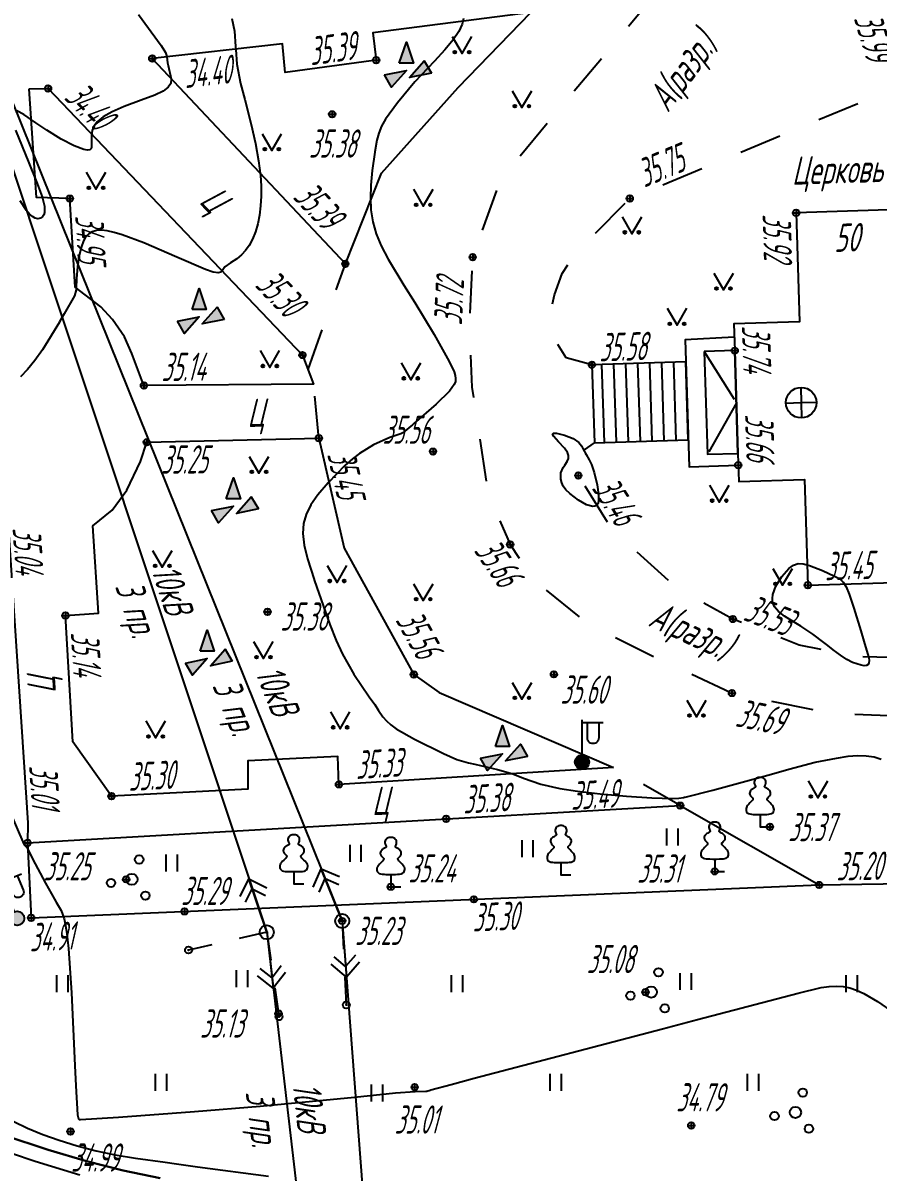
# Model space of a CAD drawing. Extents: x 1233805 to 1234355, y 654698 to 655114.
# Drawn here: x 1234254.23 to 1234284.56, y 654776.77 to 654817.55 of the extents above; entities that cross this region are included whole.
import ezdxf

# ---------------------------------------------------------------- set-up
doc = ezdxf.new("R2010")
doc.units = 0
for name, pattern in [('ИИDash_10_10', [2, 1, -1]), ('ИИDash_15_15', [3, 1.5, -1.5]), ('ИИDash_20_10', [3, 2, -1])]:
    doc.linetypes.add(name, pattern=pattern)
for name, color, linetype, lineweight in [('ИИ_ГОРИЗОНТАЛИ_ОСН', 32, 'Continuous', 25), ('ИИ_ГОРИЗОНТАЛИ_УТОЛЩ', 32, 'Continuous', 30), ('ИИ_ДОРОГИ_АД', 7, 'Continuous', 25), ('ИИ_ЛЭП_ВН', 250, 'Continuous', 25), ('ИИ_ЛЭП_НН', 250, 'Continuous', 25), ('ИИ_ОГРАДЫ', 7, 'Continuous', 25), ('ИИ_ОТМЕТКИ', 7, 'Continuous', 25), ('ИИ_СТРОЕНИЕ', 7, 'Continuous', 25), ('ИИ_УГОДЬЯ', 7, 'Continuous', 25)]:
    doc.layers.add(name, color=color, linetype=linetype, lineweight=lineweight)
doc.styles.add('VNIPISIMPLEXCUR', font='simplex.shx', dxfattribs={"width": 0.8, "oblique": 15})
doc.styles.add('ГОСТ 2.304 КУРСИВ', font='cs_gost2304.shx', dxfattribs={"oblique": 15})
doc.linetypes.add('ИИ054742_3', pattern='A,2,-0.5,[4,3dservice.shx,S=1,R=0,X=0,Y=0],-0.5,2', length=5)
doc.linetypes.add('ИИ054751', pattern='A,2.5,[1,3dservice.shx,S=0.8,R=0,X=0,Y=0],2.5', length=5)

# ---------------------------------------------------------------- blocks, each defined once
blk = doc.blocks.new('ИИ05401')
at = {"color": 0, "linetype": 'Continuous', "lineweight": 25}
for points in [[(-0.4, 1.2), (-0.4, 0)], [(0.4, 1.2), (0.4, 0)]]:
    blk.add_lwpolyline(points, dxfattribs=at)
blk = doc.blocks.new('ИИ05348А')
at = {"linetype": 'Continuous', "lineweight": 25}
for points in [[(-0.542, 0.283), (-0.042, 1.783), (0.458, 0.283)], [(1.732, -0.425), (0.183, -0.742), (1.232, 0.441)], [(-1.588, -0.547), (-0.039, -0.23), (-1.088, -1.413)]]:
    blk.add_hatch(color=0, dxfattribs=at).paths.add_polyline_path(points)
at = {"color": 0, "linetype": 'Continuous', "lineweight": 25, "flags": 128}
for points in [[(-0.542, 0.283), (-0.042, 1.783), (0.458, 0.283), (-0.542, 0.283)], [(1.732, -0.425), (0.183, -0.742), (1.232, 0.441), (1.732, -0.425)], [(-1.588, -0.547), (-0.039, -0.23), (-1.088, -1.413), (-1.588, -0.547)]]:
    blk.add_lwpolyline(points, close=True, dxfattribs=at)
blk = doc.blocks.new('ИИ05416')
at = {"linetype": 'Continuous', "lineweight": 25}
h = blk.add_hatch(color=0, dxfattribs=at)
edge = h.paths.add_edge_path()
edge.add_arc((-0.5, 0.1), 0.1, 0, 360)
h = blk.add_hatch(color=0, dxfattribs=at)
edge = h.paths.add_edge_path()
edge.add_arc((0.5, 0.1), 0.1, 0, 360)
at = {"color": 0, "linetype": 'Continuous', "lineweight": 25}
blk.add_lwpolyline([(-0.693, 1.2), (0, 0), (0.693, 1.2)], dxfattribs=at)
for centre in [(-0.5, 0.1), (0.5, 0.1)]:
    blk.add_circle(centre, 0.1, dxfattribs=at)
blk = doc.blocks.new('ИИ05394')
at = {"color": 0, "linetype": 'Continuous', "lineweight": 25}
for centre, radius in [((0.52, 1.407), 0.3), ((-1.479, -0.253), 0.3), ((0, 0), 0.4), ((0.958, -1.154), 0.3)]:
    blk.add_circle(centre, radius, dxfattribs=at)
blk = doc.blocks.new('ИИ053881')
at = {"color": 0, "linetype": 'Continuous', "lineweight": 25}
blk.add_lwpolyline([(0, 0.875), (0.129, 0.876), (0.342, 0.878), (0.479, 0.882), (0.614, 0.891), (0.726, 0.907), (0.816, 0.94), (0.906, 1), (0.956, 1.071), (0.983, 1.151), (0.991, 1.231), (0.986, 1.295), (0.963, 1.379), (0.932, 1.445), (0.884, 1.516), (0.798, 1.61), (0.719, 1.692), (0.646, 1.766), (0.575, 1.842), (0.536, 1.889), (0.511, 1.929), (0.501, 1.967), (0.504, 1.992), (0.518, 2.017), (0.545, 2.049), (0.608, 2.115), (0.679, 2.198), (0.732, 2.29), (0.745, 2.372), (0.736, 2.444), (0.709, 2.515), (0.672, 2.575), (0.633, 2.617), (0.596, 2.646), (0.548, 2.678), (0.495, 2.709), (0.408, 2.76), (0.363, 2.789), (0.336, 2.812), (0.324, 2.831), (0.321, 2.846), (0.325, 2.865), (0.335, 2.89), (0.353, 2.928), (0.372, 2.968), (0.4, 3.034), (0.413, 3.103), (0.412, 3.19), (0.398, 3.247), (0.363, 3.319), (0.32, 3.377), (0.284, 3.414), (0.246, 3.444), (0.181, 3.476), (0.125, 3.489), (0.07, 3.496), (0, 3.5), (-0.07, 3.496), (-0.125, 3.489), (-0.181, 3.476), (-0.246, 3.444), (-0.284, 3.414), (-0.32, 3.377), (-0.363, 3.319), (-0.398, 3.247), (-0.412, 3.19), (-0.413, 3.103), (-0.4, 3.034), (-0.372, 2.968), (-0.353, 2.928), (-0.335, 2.89), (-0.325, 2.865), (-0.321, 2.846), (-0.324, 2.831), (-0.336, 2.812), (-0.363, 2.789), (-0.408, 2.76), (-0.495, 2.709), (-0.548, 2.678), (-0.596, 2.646), (-0.633, 2.617), (-0.672, 2.575), (-0.709, 2.515), (-0.736, 2.444), (-0.745, 2.372), (-0.732, 2.29), (-0.679, 2.198), (-0.608, 2.115), (-0.545, 2.049), (-0.518, 2.017), (-0.504, 1.992), (-0.501, 1.967), (-0.511, 1.929), (-0.536, 1.889), (-0.575, 1.842), (-0.646, 1.766), (-0.719, 1.692), (-0.798, 1.61), (-0.884, 1.516), (-0.932, 1.445), (-0.963, 1.379), (-0.986, 1.295), (-0.991, 1.231), (-0.983, 1.151), (-0.956, 1.071), (-0.906, 1), (-0.816, 0.94), (-0.726, 0.907), (-0.614, 0.891), (-0.479, 0.882), (-0.342, 0.878), (-0.129, 0.876)], close=True, dxfattribs=at)
blk.add_lwpolyline([(0, 0.875), (0, 0), (0.7, 0)], dxfattribs=at)
blk = doc.blocks.new('ИИ051141')
at = {"color": 0, "linetype": 'Continuous', "lineweight": 25, "flags": 128}
for points in [[(3, 1), (4, 0), (3, -1)], [(0, 0), (4, 0)], [(2.5, 0.75), (3.25, 0), (2.5, -0.75)]]:
    blk.add_lwpolyline(points, dxfattribs=at)
blk = doc.blocks.new('ИИ051081')
at = {"linetype": 'Continuous', "lineweight": 25}
blk.add_hatch(color=0, dxfattribs=at).paths.add_polyline_path([(-0.05, 0, 1), (0.05, 0, 1)])
at = {"color": 0, "linetype": 'Continuous', "lineweight": 25}
for radius in [0.5, 0.05]:
    blk.add_circle((0, 0), radius, dxfattribs=at)
blk = doc.blocks.new('ИИ0511013')
at = {"linetype": 'Continuous', "lineweight": 25}
h = blk.add_hatch(color=0, dxfattribs=at)
edge = h.paths.add_edge_path()
edge.add_arc((0, 0), 0.5, 0, 360)
at = {"color": 0, "linetype": 'Continuous', "lineweight": 25, "flags": 128}
for points in [[(0, 0.5), (0, 3)], [(0, 2.806), (1.5, 2.806)], [(1.184, 2.806), (1.184, 1.706), (1.174, 1.617), (1.144, 1.532), (1.096, 1.456), (1.033, 1.393), (0.957, 1.345), (0.873, 1.316), (0.784, 1.306), (0.695, 1.316), (0.61, 1.345), (0.534, 1.393), (0.471, 1.456), (0.423, 1.532), (0.394, 1.617), (0.384, 1.706), (0.384, 2.806)]]:
    blk.add_lwpolyline(points, dxfattribs=at)
at = {"color": 0, "linetype": 'Continuous', "lineweight": 25}
blk.add_circle((0, 0), 0.5, dxfattribs=at)
blk = doc.blocks.new('PICKET')
at = {"color": 0, "linetype": 'Continuous', "lineweight": 25}
for p, q in [((-0.23, 0), (0.23, 0)), ((0, 0.23), (0, -0.23))]:
    blk.add_line(p, q, dxfattribs=at)
blk.add_circle((0, 0), 0.23, dxfattribs=at)
at = {"color": 0, "linetype": 'Continuous', "style": 'VNIPISIMPLEXCUR', "oblique": 15, "width": 0.8}
blk.add_attdef('OTMETKA', (1.25, 0.3), '', height=2, dxfattribs=at)
at = {"color": 8, "linetype": 'Continuous', "style": 'VNIPISIMPLEXCUR', "oblique": 15, "width": 0.8, "flags": 1}
blk.add_attdef('NOMER', (1.25, -2.7), '', height=2, dxfattribs=at)

msp = doc.modelspace()

# ---------------------------------------------------------------- linework, layer by layer
at = {"layer": 'ИИ_ГОРИЗОНТАЛИ_ОСН', "flags": 128}
for points, elevation in [([(1234258.328, 654817.85), (1234259.135, 654816.755), (1234259.285, 654816.506), (1234259.327, 654816.361), (1234259.327, 654816.343), (1234259.359, 654816.134), (1234259.384, 654816.037), (1234259.481, 654815.567), (1234259.469, 654815.399), (1234259.382, 654815.266), (1234259.198, 654815.134), (1234258.9, 654814.993), (1234258.423, 654814.813), (1234257.815, 654814.583), (1234257.395, 654814.397), (1234257.075, 654814.216), (1234256.859, 654814.04), (1234256.751, 654813.896), (1234256.683, 654813.734), (1234256.654, 654813.553), (1234256.658, 654813.322), (1234256.655, 654813.129), (1234256.634, 654813.079), (1234256.596, 654813.049), (1234256.513, 654813.038), (1234256.391, 654813.057), (1234256.041, 654813.186), (1234255.579, 654813.425), (1234255.071, 654813.74), (1234254.685, 654814.009), (1234254.259, 654814.301), (1234254.015, 654814.428)], 34.5), ([(1234261.641, 654817.703), (1234261.73, 654817.264), (1234261.772, 654816.714), (1234261.774, 654816.609), (1234261.812, 654816.085), (1234261.95, 654815.406), (1234262.096, 654814.834), (1234262.321, 654813.949), (1234262.474, 654813.267), (1234262.585, 654812.662), (1234262.652, 654812.134), (1234262.676, 654811.765), (1234262.678, 654811.407), (1234262.659, 654811.062), (1234262.618, 654810.733), (1234262.556, 654810.423), (1234262.473, 654810.137), (1234262.372, 654809.88), (1234262.253, 654809.657), (1234262.126, 654809.478), (1234261.978, 654809.32), (1234261.81, 654809.181), (1234261.591, 654809.037), (1234261.389, 654808.892), (1234261.319, 654808.791), (1234261.25, 654808.703), (1234261.149, 654808.679), (1234260.973, 654808.71), (1234260.703, 654808.802), (1234259.689, 654809.236), (1234258.511, 654809.745), (1234257.751, 654810.032), (1234257.464, 654810.117), (1234257.219, 654810.17), (1234257.01, 654810.192), (1234256.833, 654810.183), (1234256.686, 654810.143), (1234256.564, 654810.072), (1234256.462, 654809.967), (1234256.376, 654809.823), (1234256.288, 654809.585), (1234256.217, 654809.28), (1234256.165, 654808.911), (1234256.132, 654808.471), (1234256.119, 654808.139), (1234256.117, 654808.081), (1234256.052, 654807.868), (1234255.691, 654807.23), (1234255.522, 654806.939), (1234255.518, 654806.933), (1234254.916, 654805.952), (1234254.649, 654805.575), (1234254.392, 654805.257), (1234254.14, 654804.992)], 35), ([(1234269.854, 654817.704), (1234269.81, 654817.502), (1234269.689, 654817.249), (1234269.484, 654816.947), (1234269.198, 654816.598), (1234268.823, 654816.19), (1234268.574, 654815.936), (1234268.127, 654815.457), (1234267.514, 654814.719), (1234267.09, 654814.135), (1234266.945, 654813.882), (1234266.848, 654813.645), (1234266.782, 654813.387), (1234266.713, 654812.975), (1234266.713, 654812.972), (1234266.712, 654812.969), (1234266.619, 654812.318), (1234266.568, 654811.795), (1234266.552, 654811.327), (1234266.572, 654810.919), (1234266.641, 654810.494), (1234266.762, 654810.069), (1234266.937, 654809.639), (1234267.18, 654809.168), (1234267.741, 654808.247), (1234268.128, 654807.632), (1234268.811, 654806.492), (1234269.347, 654805.54), (1234269.524, 654805.17), (1234269.563, 654805.042), (1234269.576, 654804.931), (1234269.565, 654804.825), (1234269.527, 654804.721), (1234269.358, 654804.482), (1234268.888, 654804.016), (1234268.092, 654803.33), (1234268.044, 654803.29), (1234267.913, 654803.179), (1234267.705, 654803.008), (1234267.631, 654802.967), (1234267.591, 654802.956), (1234267.239, 654802.84), (1234266.667, 654802.577), (1234266.168, 654802.273), (1234265.913, 654802.078), (1234265.651, 654801.847), (1234265.051, 654801.228), (1234264.688, 654800.804), (1234264.44, 654800.448), (1234264.269, 654800.109), (1234264.174, 654799.78), (1234264.151, 654799.425), (1234264.2, 654799.015), (1234264.32, 654798.53), (1234264.553, 654797.799), (1234264.558, 654797.783), (1234264.569, 654797.75), (1234265.108, 654796.205), (1234265.341, 654795.632), (1234265.568, 654795.144), (1234265.969, 654794.433), (1234266.512, 654793.637), (1234266.709, 654793.358), (1234266.845, 654793.152), (1234266.997, 654792.928), (1234267.123, 654792.776), (1234267.276, 654792.636), (1234267.47, 654792.495), (1234268.112, 654792.127), (1234269.14, 654791.619), (1234269.616, 654791.406), (1234270.029, 654791.292), (1234270.252, 654791.243), (1234271.055, 654791.055), (1234271.603, 654790.896), (1234271.981, 654790.752), (1234272.599, 654790.532), (1234273.269, 654790.38), (1234273.902, 654790.284), (1234274.705, 654790.191), (1234275.639, 654790.106), (1234276.531, 654790.044), (1234277.271, 654790.023), (1234277.492, 654790.036), (1234277.676, 654790.066), (1234277.684, 654790.068), (1234277.721, 654790.076), (1234278.703, 654790.32), (1234280.781, 654790.892), (1234281.39, 654791.061), (1234282.328, 654791.309), (1234283.081, 654791.46), (1234283.495, 654791.523), (1234283.835, 654791.549), (1234284.143, 654791.542), (1234284.422, 654791.501), (1234284.676, 654791.424)], 35.5), ([(1234253.968, 654813.751), (1234254.436, 654812.582), (1234254.736, 654811.855), (1234254.904, 654811.385), (1234254.987, 654811.047), (1234254.992, 654810.818), (1234254.966, 654810.736), (1234254.919, 654810.671), (1234254.844, 654810.619), (1234254.758, 654810.603), (1234254.664, 654810.623), (1234254.564, 654810.679), (1234254.46, 654810.768), (1234254.352, 654810.89), (1234254.126, 654811.233)], 34.5), ([(1234253.697, 654789.697), (1234254.262, 654788.399), (1234254.264, 654788.394), (1234254.304, 654788.34), (1234254.32, 654788.328), (1234254.359, 654788.292), (1234254.531, 654787.967), (1234254.571, 654787.889), (1234255.023, 654787.021), (1234255.345, 654786.456), (1234255.411, 654786.351), (1234255.581, 654786.052), (1234255.687, 654785.749), (1234255.771, 654785.314), (1234255.842, 654784.698), (1234255.949, 654783.128), (1234256.069, 654780.551), (1234256.1, 654779.832), (1234256.165, 654778.8), (1234256.201, 654778.659), (1234256.225, 654778.636), (1234256.266, 654778.632), (1234257.614, 654778.719), (1234260.309, 654778.917), (1234262.637, 654779.109), (1234265.986, 654779.43), (1234267.447, 654779.573), (1234268.143, 654779.629), (1234268.521, 654779.642), (1234268.551, 654779.642), (1234268.674, 654779.678), (1234268.692, 654779.686), (1234269.412, 654779.88), (1234270.234, 654780.096), (1234276.912, 654781.854), (1234278.151, 654782.181), (1234281.731, 654783.121), (1234282.547, 654783.313), (1234282.827, 654783.353), (1234283.076, 654783.365), (1234283.319, 654783.349), (1234283.556, 654783.302), (1234283.798, 654783.222), (1234284.054, 654783.108), (1234284.537, 654782.825), (1234285.118, 654782.417)], 35), ([(1234253.903, 654778.561), (1234254.393, 654778.324), (1234254.932, 654778.101), (1234255.517, 654777.893), (1234256.147, 654777.7), (1234256.823, 654777.524), (1234257.499, 654777.382), (1234258.223, 654777.261), (1234259.272, 654777.115), (1234259.675, 654777.061), (1234260.421, 654776.958), (1234262.939, 654776.625)], 34.5), ([(1234252.965, 654777.725), (1234254.656, 654777.15), (1234256.243, 654776.665)], 33.5)]:
    msp.add_lwpolyline(points, dxfattribs=dict(at, elevation=elevation))
at = {"layer": 'ИИ_ГОРИЗОНТАЛИ_ОСН', "elevation": 35.5, "flags": 128}
for points in [[(1234274.089, 654802.442), (1234274.141, 654802.341), (1234274.166, 654802.298), (1234274.203, 654802.231), (1234274.311, 654802.041), (1234274.326, 654802.02), (1234274.4, 654801.877), (1234274.487, 654801.6), (1234274.595, 654801.163), (1234274.646, 654800.815), (1234274.639, 654800.57), (1234274.614, 654800.486), (1234274.575, 654800.429), (1234274.516, 654800.395), (1234274.437, 654800.387), (1234274.222, 654800.448), (1234273.935, 654800.611), (1234273.63, 654800.848), (1234273.49, 654800.985), (1234273.393, 654801.111), (1234273.337, 654801.228), (1234273.31, 654801.359), (1234273.313, 654801.581), (1234273.391, 654801.77), (1234273.448, 654801.85), (1234273.537, 654801.983), (1234273.578, 654802.091), (1234273.581, 654802.199), (1234273.544, 654802.308), (1234273.434, 654802.464), (1234273.225, 654802.686), (1234273.054, 654802.869), (1234273.01, 654802.959), (1234273.05, 654802.99), (1234273.15, 654802.992), (1234273.442, 654802.923), (1234273.743, 654802.801), (1234273.94, 654802.665), (1234274.042, 654802.539), (1234274.086, 654802.449), (1234274.089, 654802.442)], [(1234281.821, 654796.141), (1234281.587, 654796.279), (1234281.238, 654796.491), (1234281.024, 654796.657), (1234280.885, 654796.827), (1234280.818, 654797.005), (1234280.811, 654797.127), (1234280.829, 654797.262), (1234280.939, 654797.567), (1234281.142, 654797.9), (1234281.392, 654798.183), (1234281.563, 654798.308), (1234281.727, 654798.364), (1234281.899, 654798.359), (1234282.133, 654798.29), (1234282.591, 654798.112), (1234283.018, 654797.921), (1234283.2, 654797.818), (1234283.321, 654797.704), (1234283.428, 654797.535), (1234283.537, 654797.282), (1234283.704, 654796.785), (1234283.944, 654795.976), (1234284.051, 654795.609), (1234284.191, 654795.171), (1234284.238, 654795.014), (1234284.246, 654794.919), (1234284.235, 654794.841), (1234284.204, 654794.785), (1234284.154, 654794.751), (1234284.07, 654794.739), (1234283.956, 654794.753), (1234283.659, 654794.857), (1234283.457, 654794.962), (1234283.233, 654795.107), (1234282.965, 654795.305), (1234282.778, 654795.451), (1234282.635, 654795.563), (1234282.25, 654795.854), (1234281.821, 654796.141)]]:
    msp.add_lwpolyline(points, close=True, dxfattribs=at)
at = {"layer": 'ИИ_ГОРИЗОНТАЛИ_УТОЛЩ', "elevation": 34, "flags": 128}
msp.add_lwpolyline([(1234253.548, 654778.074), (1234255.127, 654777.556), (1234256.487, 654777.153), (1234257.782, 654776.825), (1234259.097, 654776.554)], dxfattribs=at)
at = {"layer": 'ИИ_ДОРОГИ_АД', "linetype": 'ИИDash_15_15', "flags": 128}
for points in [[(1234310.214, 654860.095), (1234309.39, 654858.036), (1234308.604, 654856.363), (1234306.397, 654852.236), (1234301.015, 654845.424), (1234297.303, 654840.637), (1234290.97, 654834.412), (1234285.433, 654829.628), (1234279.99, 654824.588), (1234278.769, 654821.651), (1234276.65, 654818.557), (1234271.168, 654812), (1234270.18, 654809.24), (1234270.059, 654806.897), (1234270.155, 654804.625), (1234270.728, 654800.851), (1234271.509, 654799.042), (1234272.376, 654797.757), (1234274.243, 654796.241), (1234276.378, 654795.168), (1234279.378, 654793.767), (1234282.834, 654793.062), (1234286.371, 654792.913), (1234289.653, 654792.956), (1234289.632, 654794.916), (1234283.77, 654795.057), (1234281.765, 654795.47), (1234279.412, 654796.395), (1234277.444, 654797.48), (1234275.141, 654799.555), (1234273.928, 654801.488), (1234273.812, 654801.937), (1234274.023, 654802.306), (1234274.497, 654802.648)], [(1234274.411, 654805.422), (1234273.499, 654805.667), (1234273.103, 654806.293), (1234272.917, 654807.126), (1234273.082, 654807.897), (1234273.35, 654808.663), (1234273.873, 654809.428), (1234275.752, 654811.319), (1234285.657, 654815.453), (1234284.186, 654820.357), (1234287.326, 654824.536), (1234286.558, 654826.037), (1234293.003, 654832.076), (1234297.275, 654836.251), (1234302.029, 654841.302), (1234303.984, 654843.776), (1234307.436, 654848.255), (1234311.043, 654853.104), (1234312.866, 654855.488)], [(1234264.34, 654805.248), (1234265.663, 654809.004)], [(1234264.726, 654802.814), (1234264.539, 654804.731)], [(1234277.543, 654789.774), (1234275.175, 654791.128)]]:
    msp.add_lwpolyline(points, dxfattribs=at)
at = {"layer": 'ИИ_ДОРОГИ_АД', "flags": 128}
for points in [[(1234251.685, 654829.523), (1234251.971, 654825.745), (1234254.398, 654789.159), (1234254.392, 654788.455)], [(1234275.175, 654791.128), (1234265.437, 654790.525), (1234265.394, 654791.521), (1234262.205, 654791.358), (1234262.205, 654790.362), (1234257.368, 654790.108), (1234255.996, 654792.031), (1234255.736, 654796.524), (1234256.909, 654796.604), (1234256.708, 654799.701), (1234257.393, 654800.261), (1234257.917, 654800.972), (1234258.394, 654801.981), (1234258.616, 654802.667), (1234264.726, 654802.814)], [(1234264.726, 654802.814), (1234265.622, 654798.914), (1234268.094, 654794.426), (1234268.995, 654793.783), (1234275.175, 654791.128)], [(1234254.392, 654788.455), (1234277.543, 654789.774)], [(1234277.543, 654789.774), (1234282.47, 654786.956)]]:
    msp.add_lwpolyline(points, dxfattribs=at)
for points in [[(1234272.239, 654817.926), (1234266.637, 654817.196), (1234266.759, 654816.23), (1234263.533, 654815.793), (1234263.439, 654816.809), (1234258.815, 654816.287), (1234265.663, 654809.004), (1234266.944, 654812.217), (1234269.671, 654815.264)], [(1234254.45, 654815.21), (1234255.118, 654815.222), (1234264.14, 654805.765), (1234264.539, 654804.731), (1234258.52, 654804.684), (1234258.09, 654805.824), (1234257.832, 654806.412), (1234257.408, 654807.023), (1234256.985, 654807.47), (1234256.078, 654808.177), (1234255.888, 654811.317), (1234254.702, 654811.354)]]:
    msp.add_lwpolyline(points, close=True, dxfattribs=at)
at = {"layer": 'ИИ_ЛЭП_ВН', "flags": 128}
for points in [[(1234249.351, 654825.911), (1234265.551, 654785.678), (1234269.79, 654729.767)], [(1234249.351, 654825.911), (1234262.875, 654785.279), (1234269.346, 654729.68)]]:
    msp.add_lwpolyline(points, dxfattribs=at)
at = {"layer": 'ИИ_ЛЭП_ВН', "linetype": 'ИИDash_10_10', "flags": 128}
for points in [[(1234265.551, 654785.678), (1234265.698, 654782.699)], [(1234262.875, 654785.279), (1234260.102, 654784.646)], [(1234262.875, 654785.279), (1234263.31, 654782.277)]]:
    msp.add_lwpolyline(points, dxfattribs=at)
at = {"layer": 'ИИ_ОГРАДЫ', "linetype": 'ИИ054742_3', "flags": 128}
msp.add_lwpolyline([(1234254.392, 654788.455), (1234254.518, 654785.791), (1234282.47, 654786.956)], dxfattribs=at)
at = {"layer": 'ИИ_ОГРАДЫ', "linetype": 'ИИ054751', "flags": 128}
msp.add_lwpolyline([(1234282.47, 654786.956), (1234289.269, 654787.068), (1234292.219, 654786.995)], dxfattribs=at)
at = {"layer": 'ИИ_СТРОЕНИЕ'}
for points in [[(1234288.998, 654809.055), (1234288.936, 654811.044), (1234281.654, 654810.816), (1234281.775, 654806.943), (1234279.447, 654806.87), (1234279.476, 654805.92), (1234279.59, 654802.275), (1234279.621, 654801.279), (1234281.949, 654801.351), (1234282.066, 654797.597), (1234289.348, 654797.824), (1234289.295, 654799.525)], [(1234278.393, 654805.886), (1234278.506, 654802.241), (1234279.59, 654802.275), (1234279.476, 654805.92)], [(1234277.827, 654802.751), (1234277.741, 654805.526), (1234274.411, 654805.422), (1234274.497, 654802.648)]]:
    msp.add_lwpolyline(points, close=True, dxfattribs=at)
for points in [[(1234279.461, 654806.395), (1234277.717, 654806.31), (1234277.857, 654801.798), (1234279.603, 654801.853)], [(1234274.854, 654802.659), (1234274.767, 654805.433)], [(1234275.279, 654802.672), (1234275.192, 654805.446)], [(1234275.704, 654802.685), (1234275.617, 654805.46)], [(1234276.128, 654802.698), (1234276.042, 654805.473)], [(1234276.553, 654802.712), (1234276.467, 654805.486)], [(1234276.978, 654802.725), (1234276.891, 654805.499)], [(1234277.403, 654802.738), (1234277.316, 654805.513)], [(1234281.816, 654804.616), (1234281.833, 654804.075), (1234281.85, 654803.535)], [(1234281.292, 654804.058), (1234281.833, 654804.075), (1234282.374, 654804.092)]]:
    msp.add_lwpolyline(points, dxfattribs=at)
at = {"layer": 'ИИ_СТРОЕНИЕ', "linetype": 'ИИDash_20_10'}
msp.add_lwpolyline([(1234278.393, 654805.886), (1234279.534, 654804.074), (1234278.506, 654802.241)], dxfattribs=at)
at = {"layer": 'ИИ_СТРОЕНИЕ'}
msp.add_circle((1234281.833, 654804.075), 0.541, dxfattribs=at)

# ---------------------------------------------------------------- block references
at = {"layer": 'ИИ_ЛЭП_ВН'}
for p, xscale, yscale, zscale, rotation in [((1234265.551, 654785.678), 0.5, 0.5, 0.5, 111.9324102442949), ((1234262.875, 654785.279), 0.5, 0.5, 0.5, 108.4097804997842), ((1234265.551, 654785.678), 0.5, 0.5, 0.5, 274.3358686889069), ((1234262.875, 654785.279), 0.4999999999999998, 0.4999999999999998, 0.4999999999999998, 276.6391977660703)]:
    msp.add_blockref('ИИ051141', p, dxfattribs=dict(at, xscale=xscale, yscale=yscale, zscale=zscale, rotation=rotation))
for p, xscale, yscale, zscale in [((1234265.551, 654785.678), 0.5, 0.5, 0.5), ((1234262.875, 654785.279), 0.5, 0.5, 0.5), ((1234260.102, 654784.646), 0.25, 0.25, 0.25), ((1234265.698, 654782.699), 0.25, 0.25, 0.25), ((1234263.31, 654782.277), 0.25, 0.25, 0.25)]:
    msp.add_blockref('ИИ051081', p, dxfattribs=dict(at, xscale=xscale, yscale=yscale, zscale=zscale))
at = {"layer": 'ИИ_ЛЭП_НН', "xscale": 0.5, "yscale": 0.5, "zscale": 0.5}
msp.add_blockref('ИИ0511013', (1234274.059, 654791.32, -11.67), dxfattribs=at)
at = {"layer": 'ИИ_ЛЭП_НН', "xscale": 0.5, "yscale": 0.5, "zscale": 0.5, "rotation": 22.83093613357468}
msp.add_blockref('ИИ0511013', (1234254.025, 654785.771, -11.67), dxfattribs=at)
at = {"layer": 'ИИ_ОТМЕТКИ'}
ref = msp.add_blockref('PICKET', (1234285.657, 654815.453, 35.993), dxfattribs=dict(at, xscale=0.5, yscale=0.5, zscale=0.5))
ref.add_attrib('OTMETKA', '35.99', (1234283.692, 654817.712, 35.993), dxfattribs={"layer": '0', "color": 0, "linetype": 'Continuous', "height": 1, "rotation": 286.6917, "style": 'ГОСТ 2.304 КУРСИВ', "oblique": 15, "width": 0.65})
ref = msp.add_blockref('PICKET', (1234266.759, 654816.23, 35.386), dxfattribs=dict(at, xscale=0.5, yscale=0.5, zscale=0.5))
ref.add_attrib('OTMETKA', '35.39', (1234264.442, 654816.04, 35.386), dxfattribs={"layer": '0', "color": 0, "linetype": 'Continuous', "height": 1, "rotation": 7.7158, "style": 'ГОСТ 2.304 КУРСИВ', "oblique": 15, "width": 0.65})
ref = msp.add_blockref('PICKET', (1234258.815, 654816.287, 34.4), dxfattribs=dict(at, xscale=0.5, yscale=0.5, zscale=0.5))
ref.add_attrib('OTMETKA', '34.40', (1234259.993, 654815.232, 34.4), dxfattribs={"layer": '0', "color": 0, "linetype": 'Continuous', "height": 1, "rotation": 6.4455, "style": 'ГОСТ 2.304 КУРСИВ', "oblique": 15, "width": 0.65})
ref = msp.add_blockref('PICKET', (1234255.118, 654815.222, 34.4), dxfattribs=dict(at, xscale=0.5, yscale=0.5, zscale=0.5))
ref.add_attrib('OTMETKA', '34.40', (1234255.658, 654814.873, 34.4), dxfattribs={"layer": '0', "color": 0, "linetype": 'Continuous', "height": 1, "rotation": 313.6527, "style": 'ГОСТ 2.304 КУРСИВ', "oblique": 15, "width": 0.65})
ref = msp.add_blockref('PICKET', (1234265.198, 654814.309, 35.38), dxfattribs=dict(at, xscale=0.5, yscale=0.5, zscale=0.5))
ref.add_attrib('OTMETKA', '35.38', (1234264.376, 654812.771, 35.38), dxfattribs={"layer": '0', "color": 0, "linetype": 'Continuous', "height": 1, "style": 'ГОСТ 2.304 КУРСИВ', "oblique": 15, "width": 0.65})
ref = msp.add_blockref('PICKET', (1234275.752, 654811.319, 35.747), dxfattribs=dict(at, xscale=0.5, yscale=0.5, zscale=0.5))
ref.add_attrib('OTMETKA', '35.75', (1234276.271, 654811.698, 35.747), dxfattribs={"layer": '0', "color": 0, "linetype": 'Continuous', "height": 1, "rotation": 22.6559, "style": 'ГОСТ 2.304 КУРСИВ', "oblique": 15, "width": 0.65})
ref = msp.add_blockref('PICKET', (1234265.663, 654809.004, 35.391), dxfattribs=dict(at, xscale=0.5, yscale=0.5, zscale=0.5))
ref.add_attrib('OTMETKA', '35.39', (1234263.775, 654811.344, 35.391), dxfattribs={"layer": '0', "color": 0, "linetype": 'Continuous', "height": 1, "rotation": 313.2392, "style": 'ГОСТ 2.304 КУРСИВ', "oblique": 15, "width": 0.65})
ref = msp.add_blockref('PICKET', (1234255.888, 654811.317, 34.945), dxfattribs=dict(at, xscale=0.5, yscale=0.5, zscale=0.5))
ref.add_attrib('OTMETKA', '34.95', (1234256.076, 654810.702, 34.945), dxfattribs={"layer": '0', "color": 0, "linetype": 'Continuous', "height": 1, "rotation": 273.4723, "style": 'ГОСТ 2.304 КУРСИВ', "oblique": 15, "width": 0.65})
ref = msp.add_blockref('PICKET', (1234281.654, 654810.816, 35.92), dxfattribs=dict(at, xscale=0.5, yscale=0.5, zscale=0.5))
ref.add_attrib('OTMETKA', '35.92', (1234280.462, 654810.755, 35.92), dxfattribs={"layer": '0', "color": 0, "linetype": 'Continuous', "height": 1, "rotation": 271.7857, "style": 'ГОСТ 2.304 КУРСИВ', "oblique": 15, "width": 0.65})
ref = msp.add_blockref('PICKET', (1234270.18, 654809.24, 35.718), dxfattribs=dict(at, xscale=0.5, yscale=0.5, zscale=0.5))
ref.add_attrib('OTMETKA', '35.72', (1234269.797, 654806.811, 35.718), dxfattribs={"layer": '0', "color": 0, "linetype": 'Continuous', "height": 1, "rotation": 87.06, "style": 'ГОСТ 2.304 КУРСИВ', "oblique": 15, "width": 0.65})
ref = msp.add_blockref('PICKET', (1234264.14, 654805.765, 35.299), dxfattribs=dict(at, xscale=0.5, yscale=0.5, zscale=0.5))
ref.add_attrib('OTMETKA', '35.30', (1234262.428, 654808.214, 35.299), dxfattribs={"layer": '0', "color": 0, "linetype": 'Continuous', "height": 1, "rotation": 313.6527, "style": 'ГОСТ 2.304 КУРСИВ', "oblique": 15, "width": 0.65})
ref = msp.add_blockref('PICKET', (1234274.411, 654805.422, 35.58), dxfattribs=dict(at, xscale=0.5, yscale=0.5, zscale=0.5))
ref.add_attrib('OTMETKA', '35.58', (1234274.68, 654805.536, 35.58), dxfattribs={"layer": '0', "color": 0, "linetype": 'Continuous', "height": 1, "rotation": 1.7857, "style": 'ГОСТ 2.304 КУРСИВ', "oblique": 15, "width": 0.65})
ref = msp.add_blockref('PICKET', (1234279.476, 654805.92, 35.74), dxfattribs=dict(at, xscale=0.5, yscale=0.5, zscale=0.5))
ref.add_attrib('OTMETKA', '35.74', (1234279.726, 654806.795, 35.74), dxfattribs={"layer": '0', "color": 0, "linetype": 'Continuous', "height": 1, "rotation": 271.7857, "style": 'ГОСТ 2.304 КУРСИВ', "oblique": 15, "width": 0.65})
ref = msp.add_blockref('PICKET', (1234258.52, 654804.684, 35.141), dxfattribs=dict(at, xscale=0.5, yscale=0.5, zscale=0.5))
ref.add_attrib('OTMETKA', '35.14', (1234259.144, 654804.839, 35.141), dxfattribs={"layer": '0', "color": 0, "linetype": 'Continuous', "height": 1, "rotation": 0.4475, "style": 'ГОСТ 2.304 КУРСИВ', "oblique": 15, "width": 0.65})
ref = msp.add_blockref('PICKET', (1234268.773, 654802.337, 35.558), dxfattribs=dict(at, xscale=0.5, yscale=0.5, zscale=0.5))
ref.add_attrib('OTMETKA', '35.56', (1234266.987, 654802.614, 35.558), dxfattribs={"layer": '0', "color": 0, "linetype": 'Continuous', "height": 1, "style": 'ГОСТ 2.304 КУРСИВ', "oblique": 15, "width": 0.65})
ref = msp.add_blockref('PICKET', (1234279.603, 654801.853, 35.661), dxfattribs=dict(at, xscale=0.5, yscale=0.5, zscale=0.5))
ref.add_attrib('OTMETKA', '35.66', (1234279.84, 654803.655, 35.661), dxfattribs={"layer": '0', "color": 0, "linetype": 'Continuous', "height": 1, "rotation": 271.7857, "style": 'ГОСТ 2.304 КУРСИВ', "oblique": 15, "width": 0.65})
ref = msp.add_blockref('PICKET', (1234258.616, 654802.667, 35.248), dxfattribs=dict(at, xscale=0.5, yscale=0.5, zscale=0.5))
ref.add_attrib('OTMETKA', '35.25', (1234259.13, 654801.551, 35.248), dxfattribs={"layer": '0', "color": 0, "linetype": 'Continuous', "height": 1, "rotation": 0.4475, "style": 'ГОСТ 2.304 КУРСИВ', "oblique": 15, "width": 0.65})
ref = msp.add_blockref('PICKET', (1234264.726, 654802.814, 35.447), dxfattribs=dict(at, xscale=0.5, yscale=0.5, zscale=0.5))
ref.add_attrib('OTMETKA', '35.45', (1234265.012, 654802.238, 35.447), dxfattribs={"layer": '0', "color": 0, "linetype": 'Continuous', "height": 1, "rotation": 282.9417, "style": 'ГОСТ 2.304 КУРСИВ', "oblique": 15, "width": 0.65})
ref = msp.add_blockref('PICKET', (1234273.928, 654801.488, 35.457), dxfattribs=dict(at, xscale=0.5, yscale=0.5, zscale=0.5))
ref.add_attrib('OTMETKA', '35.46', (1234274.387, 654801.038, 35.457), dxfattribs={"layer": '0', "color": 0, "linetype": 'Continuous', "height": 1, "rotation": 302.1141, "style": 'ГОСТ 2.304 КУРСИВ', "oblique": 15, "width": 0.65})
ref = msp.add_blockref('PICKET', (1234253.664, 654800.233, 35.041), dxfattribs=dict(at, xscale=0.5, yscale=0.5, zscale=0.5))
ref.add_attrib('OTMETKA', '35.04', (1234253.855, 654799.619, 35.041), dxfattribs={"layer": '0', "color": 0, "linetype": 'Continuous', "height": 1, "rotation": 273.7948, "style": 'ГОСТ 2.304 КУРСИВ', "oblique": 15, "width": 0.65})
ref = msp.add_blockref('PICKET', (1234271.509, 654799.042, 35.655), dxfattribs=dict(at, xscale=0.5, yscale=0.5, zscale=0.5))
ref.add_attrib('OTMETKA', '35.66', (1234270.204, 654798.819, 35.655), dxfattribs={"layer": '0', "color": 0, "linetype": 'Continuous', "height": 1, "rotation": 304.0127, "style": 'ГОСТ 2.304 КУРСИВ', "oblique": 15, "width": 0.65})
ref = msp.add_blockref('PICKET', (1234282.066, 654797.597, 35.45), dxfattribs=dict(at, xscale=0.5, yscale=0.5, zscale=0.5))
ref.add_attrib('OTMETKA', '35.45', (1234282.686, 654797.766, 35.45), dxfattribs={"layer": '0', "color": 0, "linetype": 'Continuous', "height": 1, "rotation": 1.7857, "style": 'ГОСТ 2.304 КУРСИВ', "oblique": 15, "width": 0.65})
ref = msp.add_blockref('PICKET', (1234279.412, 654796.395, 35.529), dxfattribs=dict(at, xscale=0.5, yscale=0.5, zscale=0.5))
ref.add_attrib('OTMETKA', '35.53', (1234279.742, 654796.37, 35.529), dxfattribs={"layer": '0', "color": 0, "linetype": 'Continuous', "height": 1, "rotation": 338.5481, "style": 'ГОСТ 2.304 КУРСИВ', "oblique": 15, "width": 0.65})
ref = msp.add_blockref('PICKET', (1234255.736, 654796.524, 35.139), dxfattribs=dict(at, xscale=0.5, yscale=0.5, zscale=0.5))
ref.add_attrib('OTMETKA', '35.14', (1234255.922, 654795.909, 35.139), dxfattribs={"layer": '0', "color": 0, "linetype": 'Continuous', "height": 1, "rotation": 273.3127, "style": 'ГОСТ 2.304 КУРСИВ', "oblique": 15, "width": 0.65})
ref = msp.add_blockref('PICKET', (1234262.9, 654796.651, 35.382), dxfattribs=dict(at, xscale=0.5, yscale=0.5, zscale=0.5))
ref.add_attrib('OTMETKA', '35.38', (1234263.37, 654795.983, 35.382), dxfattribs={"layer": '0', "color": 0, "linetype": 'Continuous', "height": 1, "style": 'ГОСТ 2.304 КУРСИВ', "oblique": 15, "width": 0.65})
ref = msp.add_blockref('PICKET', (1234268.094, 654794.426, 35.555), dxfattribs=dict(at, xscale=0.5, yscale=0.5, zscale=0.5))
ref.add_attrib('OTMETKA', '35.56', (1234267.428, 654796.355, 35.555), dxfattribs={"layer": '0', "color": 0, "linetype": 'Continuous', "height": 1, "rotation": 298.8499, "style": 'ГОСТ 2.304 КУРСИВ', "oblique": 15, "width": 0.65})
ref = msp.add_blockref('PICKET', (1234273.062, 654794.432, 35.596), dxfattribs=dict(at, xscale=0.5, yscale=0.5, zscale=0.5))
ref.add_attrib('OTMETKA', '35.60', (1234273.298, 654793.39, 35.596), dxfattribs={"layer": '0', "color": 0, "linetype": 'Continuous', "height": 1, "style": 'ГОСТ 2.304 КУРСИВ', "oblique": 15, "width": 0.65})
ref = msp.add_blockref('PICKET', (1234279.378, 654793.767, 35.686), dxfattribs=dict(at, xscale=0.5, yscale=0.5, zscale=0.5))
ref.add_attrib('OTMETKA', '35.69', (1234279.471, 654792.593, 35.686), dxfattribs={"layer": '0', "color": 0, "linetype": 'Continuous', "height": 1, "rotation": 348.4683, "style": 'ГОСТ 2.304 КУРСИВ', "oblique": 15, "width": 0.65})
ref = msp.add_blockref('PICKET', (1234265.437, 654790.525, 35.328), dxfattribs=dict(at, xscale=0.5, yscale=0.5, zscale=0.5))
ref.add_attrib('OTMETKA', '35.33', (1234266.052, 654790.713, 35.328), dxfattribs={"layer": '0', "color": 0, "linetype": 'Continuous', "height": 1, "rotation": 3.541, "style": 'ГОСТ 2.304 КУРСИВ', "oblique": 15, "width": 0.65})
ref = msp.add_blockref('PICKET', (1234257.368, 654790.108, 35.296), dxfattribs=dict(at, xscale=0.5, yscale=0.5, zscale=0.5))
ref.add_attrib('OTMETKA', '35.30', (1234257.984, 654790.291, 35.296), dxfattribs={"layer": '0', "color": 0, "linetype": 'Continuous', "height": 1, "rotation": 3.0009, "style": 'ГОСТ 2.304 КУРСИВ', "oblique": 15, "width": 0.65})
ref = msp.add_blockref('PICKET', (1234254.392, 654788.455, 35.009), dxfattribs=dict(at, xscale=0.5, yscale=0.5, zscale=0.5))
ref.add_attrib('OTMETKA', '35.01', (1234254.44, 654791.183, 35.009), dxfattribs={"layer": '0', "color": 0, "linetype": 'Continuous', "height": 1, "rotation": 273.7948, "style": 'ГОСТ 2.304 КУРСИВ', "oblique": 15, "width": 0.65})
ref = msp.add_blockref('PICKET', (1234269.241, 654789.301, 35.378), dxfattribs=dict(at, xscale=0.5, yscale=0.5, zscale=0.5))
ref.add_attrib('OTMETKA', '35.38', (1234269.857, 654789.486, 35.378), dxfattribs={"layer": '0', "color": 0, "linetype": 'Continuous', "height": 1, "rotation": 3.2609, "style": 'ГОСТ 2.304 КУРСИВ', "oblique": 15, "width": 0.65})
ref = msp.add_blockref('PICKET', (1234277.543, 654789.774, 35.486), dxfattribs=dict(at, xscale=0.5, yscale=0.5, zscale=0.5))
ref.add_attrib('OTMETKA', '35.49', (1234273.681, 654789.617, 35.486), dxfattribs={"layer": '0', "color": 0, "linetype": 'Continuous', "height": 1, "rotation": 3.2609, "style": 'ГОСТ 2.304 КУРСИВ', "oblique": 15, "width": 0.65})
ref = msp.add_blockref('PICKET', (1234280.725, 654789.022, 35.374), dxfattribs=dict(at, xscale=0.5, yscale=0.5, zscale=0.5))
ref.add_attrib('OTMETKA', '35.37', (1234281.378, 654788.509, 35.374), dxfattribs={"layer": '0', "color": 0, "linetype": 'Continuous', "height": 1, "style": 'ГОСТ 2.304 КУРСИВ', "oblique": 15, "width": 0.65})
ref = msp.add_blockref('PICKET', (1234257.89, 654787.156, 35.247), dxfattribs=dict(at, xscale=0.5, yscale=0.5, zscale=0.5))
ref.add_attrib('OTMETKA', '35.25', (1234254.964, 654787.118, 35.247), dxfattribs={"layer": '0', "color": 0, "linetype": 'Continuous', "height": 1, "style": 'ГОСТ 2.304 КУРСИВ', "oblique": 15, "width": 0.65})
ref = msp.add_blockref('PICKET', (1234267.276, 654786.894, 35.244), dxfattribs=dict(at, xscale=0.5, yscale=0.5, zscale=0.5))
ref.add_attrib('OTMETKA', '35.24', (1234267.901, 654787.044, 35.244), dxfattribs={"layer": '0', "color": 0, "linetype": 'Continuous', "height": 1, "style": 'ГОСТ 2.304 КУРСИВ', "oblique": 15, "width": 0.65})
ref = msp.add_blockref('PICKET', (1234278.765, 654787.439, 35.307), dxfattribs=dict(at, xscale=0.5, yscale=0.5, zscale=0.5))
ref.add_attrib('OTMETKA', '35.31', (1234276.02, 654787.037, 35.307), dxfattribs={"layer": '0', "color": 0, "linetype": 'Continuous', "height": 1, "style": 'ГОСТ 2.304 КУРСИВ', "oblique": 15, "width": 0.65})
ref = msp.add_blockref('PICKET', (1234282.47, 654786.956, 35.201), dxfattribs=dict(at, xscale=0.5, yscale=0.5, zscale=0.5))
ref.add_attrib('OTMETKA', '35.20', (1234283.092, 654787.116, 35.201), dxfattribs={"layer": '0', "color": 0, "linetype": 'Continuous', "height": 1, "rotation": 0.9416, "style": 'ГОСТ 2.304 КУРСИВ', "oblique": 15, "width": 0.65})
ref = msp.add_blockref('PICKET', (1234259.96, 654786.018, 35.286), dxfattribs=dict(at, xscale=0.5, yscale=0.5, zscale=0.5))
ref.add_attrib('OTMETKA', '35.29', (1234259.839, 654786.245, 35.286), dxfattribs={"layer": '0', "color": 0, "linetype": 'Continuous', "height": 1, "style": 'ГОСТ 2.304 КУРСИВ', "oblique": 15, "width": 0.65})
ref = msp.add_blockref('PICKET', (1234270.222, 654786.446, 35.301), dxfattribs=dict(at, xscale=0.5, yscale=0.5, zscale=0.5))
ref.add_attrib('OTMETKA', '35.30', (1234270.185, 654785.301, 35.301), dxfattribs={"layer": '0', "color": 0, "linetype": 'Continuous', "height": 1, "rotation": 2.3876, "style": 'ГОСТ 2.304 КУРСИВ', "oblique": 15, "width": 0.65})
ref = msp.add_blockref('PICKET', (1234254.518, 654785.791, 34.907), dxfattribs=dict(at, xscale=0.5, yscale=0.5, zscale=0.5))
ref.add_attrib('OTMETKA', '34.91', (1234254.474, 654784.594, 34.907), dxfattribs={"layer": '0', "color": 0, "linetype": 'Continuous', "height": 1, "rotation": 2.3876, "style": 'ГОСТ 2.304 КУРСИВ', "oblique": 15, "width": 0.65})
ref = msp.add_blockref('PICKET', (1234265.551, 654785.678, 35.229), dxfattribs=dict(at, xscale=0.5, yscale=0.5, zscale=0.5))
ref.add_attrib('OTMETKA', '35.23', (1234266.009, 654784.827, 35.229), dxfattribs={"layer": '0', "color": 0, "linetype": 'Continuous', "height": 1, "style": 'ГОСТ 2.304 КУРСИВ', "oblique": 15, "width": 0.65})
ref = msp.add_blockref('PICKET', (1234276.313, 654783.154, 35.08), dxfattribs=dict(at, xscale=0.5, yscale=0.5, zscale=0.5))
ref.add_attrib('OTMETKA', '35.08', (1234274.228, 654783.827, 35.08), dxfattribs={"layer": '0', "color": 0, "linetype": 'Continuous', "height": 1, "style": 'ГОСТ 2.304 КУРСИВ', "oblique": 15, "width": 0.65})
ref = msp.add_blockref('PICKET', (1234263.292, 654782.4, 35.131), dxfattribs=dict(at, xscale=0.5, yscale=0.5, zscale=0.5))
ref.add_attrib('OTMETKA', '35.13', (1234260.51, 654781.539, 35.131), dxfattribs={"layer": '0', "color": 0, "linetype": 'Continuous', "height": 1, "style": 'ГОСТ 2.304 КУРСИВ', "oblique": 15, "width": 0.65})
ref = msp.add_blockref('PICKET', (1234268.122, 654779.779, 35.012), dxfattribs=dict(at, xscale=0.5, yscale=0.5, zscale=0.5))
ref.add_attrib('OTMETKA', '35.01', (1234267.411, 654778.132, 35.012), dxfattribs={"layer": '0', "color": 0, "linetype": 'Continuous', "height": 1, "style": 'ГОСТ 2.304 КУРСИВ', "oblique": 15, "width": 0.65})
ref = msp.add_blockref('PICKET', (1234277.936, 654778.417, 34.794), dxfattribs=dict(at, xscale=0.5, yscale=0.5, zscale=0.5))
ref.add_attrib('OTMETKA', '34.79', (1234277.399, 654778.919, 34.794), dxfattribs={"layer": '0', "color": 0, "linetype": 'Continuous', "height": 1, "style": 'ГОСТ 2.304 КУРСИВ', "oblique": 15, "width": 0.65})
ref = msp.add_blockref('PICKET', (1234255.916, 654778.206, 34.985), dxfattribs=dict(at, xscale=0.5, yscale=0.5, zscale=0.5))
ref.add_attrib('OTMETKA', '34.99', (1234255.935, 654776.783, 34.985), dxfattribs={"layer": '0', "color": 0, "linetype": 'Continuous', "height": 1, "style": 'ГОСТ 2.304 КУРСИВ', "oblique": 15, "width": 0.65})
at = {"layer": 'ИИ_УГОДЬЯ', "xscale": 0.5, "yscale": 0.5, "zscale": 0.5}
for name, p in [('ИИ05416', (1234269.802, 654816.467)), ('ИИ05348А', (1234267.848, 654815.981, -11.67)), ('ИИ05416', (1234271.928, 654814.547)), ('ИИ05416', (1234263.056, 654813.02)), ('ИИ05416', (1234256.817, 654811.651)), ('ИИ05416', (1234268.428, 654811.047)), ('ИИ05416', (1234275.83, 654810.072)), ('ИИ05416', (1234279.08, 654808.073)), ('ИИ05348А', (1234260.498, 654807.24, -11.67)), ('ИИ05416', (1234277.429, 654806.825)), ('ИИ05416', (1234262.983, 654805.325)), ('ИИ05416', (1234267.99, 654804.886)), ('ИИ05416', (1234262.599, 654801.567)), ('ИИ05348А', (1234261.711, 654800.517, -11.67)), ('ИИ05416', (1234278.928, 654800.547)), ('ИИ05416', (1234259.17, 654798.232)), ('ИИ05416', (1234265.368, 654797.697)), ('ИИ05416', (1234281.176, 654797.592)), ('ИИ05416', (1234268.428, 654797.047)), ('ИИ05348А', (1234260.786, 654795.107, -11.67)), ('ИИ05416', (1234262.757, 654794.992)), ('ИИ05416', (1234271.928, 654793.547)), ('ИИ05416', (1234278.122, 654792.918)), ('ИИ05416', (1234265.478, 654792.499)), ('ИИ05416', (1234258.934, 654792.177)), ('ИИ05348А', (1234271.255, 654791.729, -11.67)), ('ИИ053881', (1234280.375, 654789.022, -11.67)), ('ИИ05416', (1234282.428, 654790.047)), ('ИИ053881', (1234273.313, 654787.315, -11.67)), ('ИИ05401', (1234277.253, 654788.363)), ('ИИ053881', (1234278.765, 654787.439, -11.67)), ('ИИ053881', (1234263.835, 654786.991, -11.67)), ('ИИ053881', (1234267.276, 654786.894, -11.67)), ('ИИ05401', (1234272.118, 654787.946)), ('ИИ05401', (1234259.494, 654787.438)), ('ИИ05401', (1234266.018, 654787.777)), ('ИИ05394', (1234258.09, 654787.156, -11.67)), ('ИИ05394', (1234276.513, 654783.154, -11.67)), ('ИИ05401', (1234255.623, 654783.153)), ('ИИ05401', (1234261.988, 654783.333)), ('ИИ05401', (1234269.623, 654783.153)), ('ИИ05401', (1234277.734, 654783.23)), ('ИИ05401', (1234283.623, 654783.153)), ('ИИ05401', (1234259.123, 654779.653)), ('ИИ05401', (1234266.78, 654779.271)), ('ИИ05401', (1234273.123, 654779.653)), ('ИИ05401', (1234280.123, 654779.653)), ('ИИ05394', (1234281.628, 654778.882, -11.67))]:
    msp.add_blockref(name, p, dxfattribs=at)

# ---------------------------------------------------------------- texts
at = {"layer": 'ИИ_ДОРОГИ_АД', "style": 'ГОСТ 2.304 КУРСИВ', "oblique": 15, "width": 0.8}
for s, rotation, p in [('А(разр.)', 53.2547, (1234277.106, 654814.338)), ('Ц', 313.2392, (1234260.447, 654811.184)), ('Ц', 1.3772, (1234262.19, 654803.21)), ('А(разр.)', 334.9645, (1234276.364, 654796.172)), ('Ц', 93.7947, (1234255.399, 654793.775)), ('Ц', 1.3772, (1234266.612, 654789.437))]:
    msp.add_text(s, height=1, rotation=rotation, dxfattribs=at).set_placement(p)
at = {"layer": 'ИИ_ЛЭП_ВН', "style": 'ГОСТ 2.304 КУРСИВ', "oblique": 15, "width": 0.8}
for s, rotation, p in [('10кВ', 288.4098, (1234258.771, 654798.116)), ('3 пр.', 288.4098, (1234257.484, 654797.558)), ('10кВ', 291.9324, (1234262.456, 654794.485)), ('3 пр.', 291.9324, (1234260.932, 654794.031)), ('3 пр.', 276.6392, (1234262.12, 654779.601)), ('10кВ', 276.6392, (1234263.783, 654779.879))]:
    msp.add_text(s, height=1, rotation=rotation, dxfattribs=at).set_placement(p)
at = {"layer": 'ИИ_СТРОЕНИЕ', "style": 'ГОСТ 2.304 КУРСИВ', "oblique": 15, "width": 0.8}
for s, p in [('Церковь Рождества Богородицы', (1234281.51, 654811.806)), ('50', (1234283.002, 654809.419))]:
    msp.add_text(s, height=1, rotation=1.7857, dxfattribs=at).set_placement(p)

doc.saveas('drawing.dxf')
